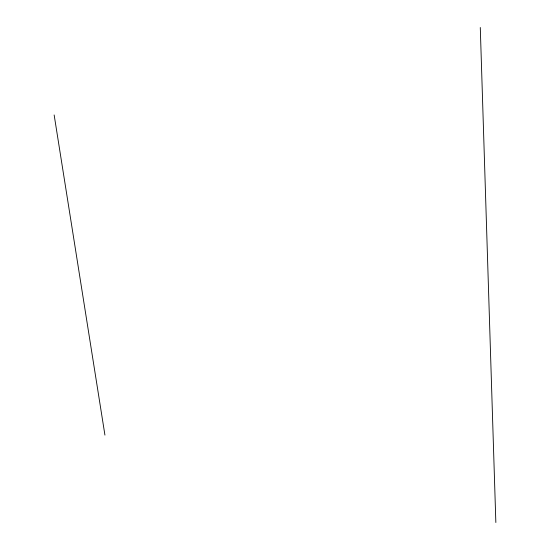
<?xml version="1.0" encoding="UTF-8"?>
<svg xmlns="http://www.w3.org/2000/svg" width="550" height="550" viewBox="0 0 550 550"><rect width="100%" height="100%" fill="white"/><g stroke="black" fill="none" stroke-linecap="round" stroke-linejoin="round"><path stroke-width="0.82" d="M54.148 114.957L104.933 435.098M480.281 27.5L495.853 522.5"/></g></svg>
